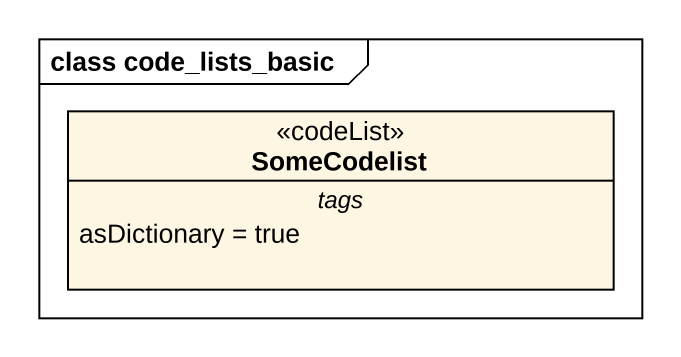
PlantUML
@startuml
mainframe class code_lists_basic
hide circle
hide empty members
class SomeCodelist <<codeList>> {
  -- tags --
  asDictionary = true
}
@enduml
